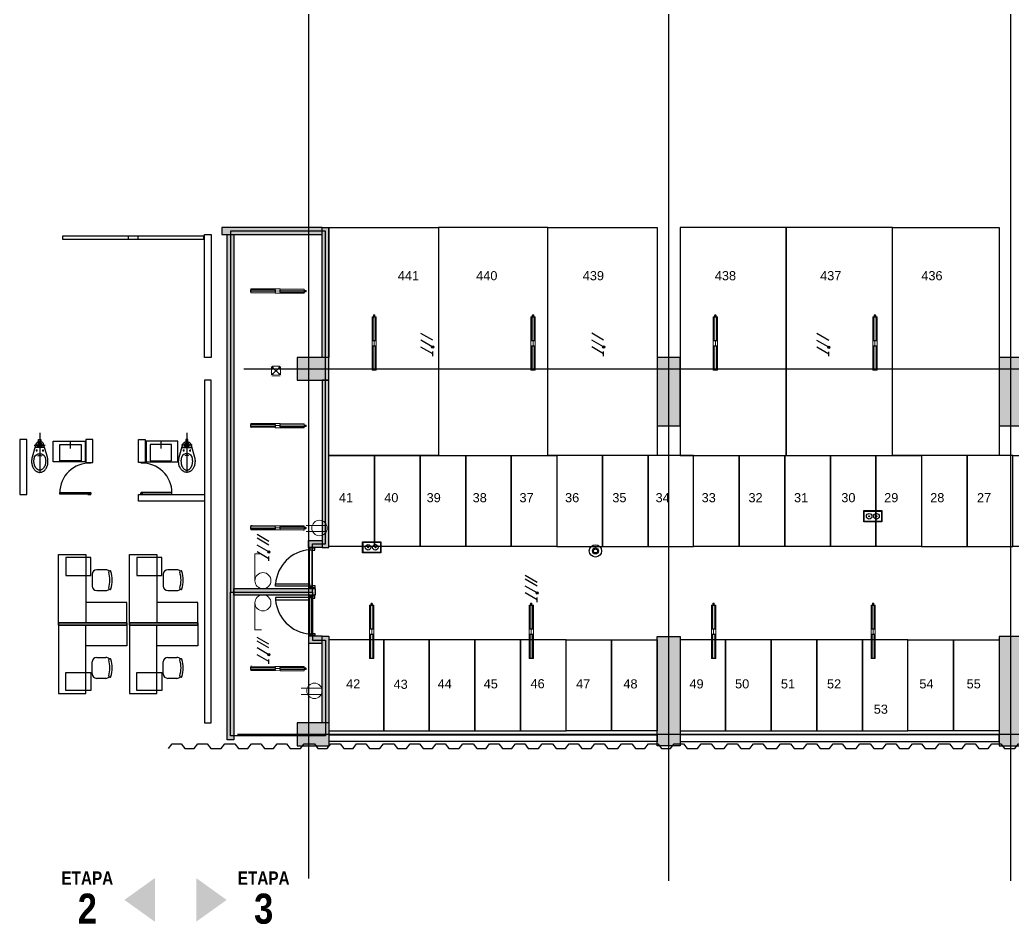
# Model space of a CAD drawing. Header units: metres. Extents: x -201 to 399, y -25 to 256.
# Drawn here: x 228.45 to 250.24, y 44.75 to 64.6 of the extents above; entities that cross this region are included whole.
import ezdxf

# ---------------------------------------------------------------- set-up
doc = ezdxf.new("R2010")
doc.units = ezdxf.units.M
doc.linetypes.add('HIDDEN', pattern=[9.525, 6.35, -3.175])
doc.linetypes.add('LÍNEAS_OCULTASX2', pattern=[0.75, 0.5, -0.25])
doc.layers.get('Defpoints').update_dxf_attribs({"color": 8})
for name, color, linetype in [('-ALAMBRADO', 7, 'Continuous'), ('GG_EMERGENCIA 03', 1, 'Continuous'), ('GG_ILUMINACIÓN 18', 30, 'Continuous'), ('GG_PISO 4', 8, 'Continuous'), ('suiches', 3, 'Continuous')]:
    doc.layers.add(name, color=color, linetype=linetype)
for name, color, linetype, lineweight in [('-CN-GYD-ILUMINACIÓN', 3, 'Continuous', 20), ('-CN-GYD-TOMACORRIENTES', 1, 'Continuous', 18), ('-CN-GYD-TUBERÍA TOMACORRIENTE PVC', 86, 'Continuous', 18), ('-EL-Texto Tomas', 7, 'Continuous', 0), ('_TEXTO', 7, 'Continuous', 9), ('Textos 1', 7, 'Continuous', 25)]:
    doc.layers.add(name, color=color, linetype=linetype, lineweight=lineweight)
doc.layers.add('-CN-GYD-VENTANA GRAFICA', color=7, linetype='Continuous', lineweight=5, true_color=0xa953a0)
doc.styles.add('ROMANS', font='arial.ttf')
doc.styles.add('STANDAR NEGRITA', font='ARIALNB.TTF', dxfattribs={"height": 0.2})
doc.styles.get("Standard").update_dxf_attribs({"font": 'arial.ttf'})
pattern_1 = [(270, (73.633, -1.35), (10.40324, -6.00631), [1.50158, -10.51105]), (360, (73.6335, -2.101), (10.40324, 6.00631), [0.75079, -20.05569]), (360, (73.6335, -2.289), (10.40324, 6.00631), [0.60063, -20.20584]), (360, (73.6335, -1.9134), (10.40324, 6.00631), [0.60063, -20.20584]), (330, (73.633, -2.477), (10.40324, 6.00631), [0.4805, -11.53212]), (30, (73.633, -1.726), (4e-09, 12.01262), [0.4805, -11.53212])]
pattern_2 = [(135, (0.0614115, 0.1), (-0.00112253, -0.00112253), [])]

# ---------------------------------------------------------------- blocks, each defined once
blk = doc.blocks.new('GG_HERMETICA')
h = blk.add_hatch()
h.set_pattern_fill('SWAMP', color=252, scale=0.472938, angle=270)
h.set_pattern_definition(pattern_1)
h.paths.add_polyline_path([(-20, -30), (-20, 17), (-550, 17), (-550, -30)])
h = blk.add_hatch()
h.set_pattern_fill('SWAMP', color=252, scale=0.472938, angle=270)
h.set_pattern_definition(pattern_1)
h.paths.add_polyline_path([(620, -30), (620, 17), (90, 17), (90, -30)])
at = {"layer": '-CN-GYD-ILUMINACIÓN', "color": 1, "extrusion": (0, 0, -1)}
for p, q in [((-550, -53), (-550, 40)), ((-550, 40), (-525, 40)), ((-525, 40), (-20, 40)), ((90, 40), (620, 40)), ((620, 40), (620, -53)), ((-20, -53), (-550, -53)), ((594, -53), (90, -53)), ((620, -53), (594, -53))]:
    blk.add_line(p, q, dxfattribs=at)
at = {"layer": '-CN-GYD-ILUMINACIÓN', "color": 1}
for p, q in [((90, 40), (-20, 40)), ((-20, 40), (-20, -53)), ((90, -53), (90, 40)), ((622, 6), (620, 6)), ((620, 6), (620, -6)), ((622, 10), (623, 11)), ((622, 8), (622, 10)), ((622, 7), (622, 8)), ((622, 5), (622, 7)), ((622, -6), (622, 6)), ((623, 4), (622, 5)), ((622, -3), (623, 1)), ((623, 11), (623, 11)), ((623, 11), (630, 11)), ((623, 1), (623, 4)), ((623, 1), (623, 1)), ((630, 11), (630, 6)), ((630, 6), (631, 6)), ((631, 6), (631, 9)), ((631, 9), (639, 9)), ((639, 9), (639, 6)), ((639, 6), (640, 6)), ((640, 10), (650, 10)), ((640, 6), (640, 10)), ((650, 10), (652, 8)), ((652, 8), (656, 8)), ((656, 8), (658, 8)), ((658, 8), (661, 5)), ((661, 5), (661, -6)), ((-20, -6), (90, -6)), ((620, -19), (620, -6)), ((622, -19), (620, -19)), ((622, -6), (622, -3)), ((622, -6), (622, -9)), ((622, -6), (622, -19)), ((622, -9), (623, -13)), ((623, -17), (622, -18)), ((622, -18), (622, -19)), ((622, -19), (622, -21)), ((622, -21), (622, -22)), ((622, -22), (623, -24)), ((623, -13), (623, -14)), ((623, -14), (623, -17)), ((623, -24), (623, -24)), ((623, -24), (630, -24)), ((630, -24), (630, -19)), ((630, -19), (631, -19)), ((631, -19), (631, -22)), ((631, -22), (639, -22)), ((639, -22), (639, -19)), ((639, -19), (640, -19)), ((640, -19), (640, -22)), ((640, -22), (650, -22)), ((650, -22), (652, -20)), ((652, -20), (656, -20)), ((656, -20), (658, -20)), ((658, -20), (661, -17)), ((661, -17), (661, -6))]:
    blk.add_line(p, q, dxfattribs=at)
for points in [[(623, 4), (630, 4)], [(623, 1), (630, 1)], [(629, 11), (629, 4), (629, 1), (629, -6)], [(630, 6), (630, -6)], [(631, 6), (631, -6)], [(639, 2), (631, 2)], [(639, 6), (639, -6)], [(640, 6), (640, -6)], [(640, 1), (650, 1), (650, 3), (640, 3)], [(650, 3), (652, 5)], [(650, 1), (652, -3)], [(652, 8), (652, -6)], [(-20, -53), (90, -53)], [(623, -14), (630, -14)], [(623, -17), (630, -17)], [(629, -24), (629, -17), (629, -14), (629, -6)], [(630, -19), (630, -6)], [(631, -19), (631, -6)], [(639, -15), (631, -15)], [(639, -19), (639, -6)], [(640, -19), (640, -6)], [(640, -14), (650, -14), (650, -15), (640, -15)], [(650, -14), (652, -10)], [(650, -15), (652, -17)], [(652, -20), (652, -6)]]:
    blk.add_lwpolyline(points, dxfattribs=at)
at = {"color": 1}
for points in [[(-20, 17), (-20, -30), (-550, -30), (-550, 17)], [(620, 17), (620, -30), (90, -30), (90, 17)]]:
    blk.add_lwpolyline(points, close=True, dxfattribs=at)
blk = doc.blocks.new('O6C20-MDW')
at = {"layer": 'suiches'}
for radius in [129, 62.1, 43.1]:
    blk.add_circle((63166, 32657), radius, dxfattribs=at)
blk = doc.blocks.new('Caja de paso')
at = {"layer": '-CN-GYD-TUBERÍA TOMACORRIENTE PVC', "const_width": 0.00173}
blk.add_lwpolyline([(-0.111, 0.067), (-0.111, -0.067, 0.414214), (-0.067, -0.111), (0.067, -0.111, 0.414214), (0.111, -0.067), (0.111, 0.067, 0.414214), (0.067, 0.111), (-0.067, 0.111, 0.414214)], format="xyb", close=True, dxfattribs=at)
at = {"layer": '-CN-GYD-TUBERÍA TOMACORRIENTE PVC'}
blk.add_lwpolyline([(-0.057, -0.082), (0.057, -0.082, 0.414214), (0.082, -0.057), (0.082, 0.057, 0.414214), (0.057, 0.082), (-0.057, 0.082, 0.414214), (-0.082, 0.057), (-0.082, -0.057, 0.414214)], format="xyb", close=True, dxfattribs=at)
at = {"layer": '-CN-GYD-TUBERÍA TOMACORRIENTE PVC', "linetype": 'LÍNEAS_OCULTASX2'}
for points in [[(-0.057, 0.057), (0.057, -0.057)], [(0.057, 0.057), (-0.057, -0.057)]]:
    blk.add_lwpolyline(points, dxfattribs=at)
at = {"layer": '-CN-GYD-TUBERÍA TOMACORRIENTE PVC'}
for centre in [(-0.057, 0.057), (0.057, 0.057), (-0.057, -0.057), (0.057, -0.057)]:
    blk.add_circle(centre, 0.00665, dxfattribs=at)
blk = doc.blocks.new('Tomas BD1')
at = {"lineweight": 0}
blk.add_line((0.115, -0.318), (0.115, 0.588), dxfattribs=at)
blk.add_lwpolyline([(-0.154, -0.297), (-0.154, 0.588)], dxfattribs=at)
blk.add_circle((0, 0), 0.338, dxfattribs=at)
at = {"layer": '-EL-Texto Tomas', "color": 7, "style": 'ROMANS'}
for tag, p, height, flags in [('POTENCIA(W)', (0.878, 0.595), 0.321, 9), ('TABLERO', (0.316, 0.654), 0.273, 8), ('CTO', (-0.059, 0.65), 0.273, 8)]:
    blk.add_attdef(tag, p, '', height=height, rotation=90, dxfattribs=dict(at, flags=flags))
at = {"layer": '-EL-Texto Tomas', "style": 'ROMANS', "flags": 9}
blk.add_attdef('USO', (-0.84, 0.589), '', height=0.35, rotation=90, dxfattribs=at)
blk = doc.blocks.new('3x')
at = {"layer": '-ALAMBRADO'}
h = blk.add_hatch(color=256, dxfattribs=at)
edge = h.paths.add_edge_path()
edge.add_arc((0.078, 0.13), 0.025, 0, 360)
for p, q in [((-0.152, 0.13), (-0.302, -0.13)), ((-0.072, 0.13), (-0.222, -0.13)), ((0.078, 0.13), (-0.072, -0.13)), ((0.228, 0.13), (0.078, -0.13))]:
    blk.add_line(p, q, dxfattribs=at)
blk.add_lwpolyline([(0.278, 0.13), (0.178, 0.13)], dxfattribs=at)
blk.add_circle((0.078, 0.13), 0.025, dxfattribs=at)
blk = doc.blocks.new('*U53')
at = {"layer": '-ALAMBRADO'}
blk.add_blockref('3x', (0, 0), dxfattribs=at)
blk = doc.blocks.new('A$Cc7fbbbd8')
at = {"layer": 'GG_EMERGENCIA 03', "ltscale": 0.3}
h = blk.add_hatch(dxfattribs=at)
h.set_pattern_fill('ANSI31', color=256, scale=0.0005, angle=90)
h.set_pattern_definition(pattern_2)
edge = h.paths.add_edge_path()
edge.add_arc((0.061, 0.14), 0.00475, 0, 360)
h = blk.add_hatch(dxfattribs=at)
h.set_pattern_fill('ANSI31', color=256, scale=0.0005, angle=90)
h.set_pattern_definition(pattern_2)
edge = h.paths.add_edge_path()
edge.add_arc((0.061, 0.06), 0.00475, 0, 360)
for points in [[(0, 0), (0, 0.2), (0.123, 0.2), (0.123, 0)], [(0.005, 0.005), (0.005, 0.195), (0.118, 0.195), (0.118, 0.005)]]:
    blk.add_lwpolyline(points, close=True, dxfattribs=at)
for centre, radius in [((0.061, 0.14), 0.0305), ((0.061, 0.14), 0.00475), ((0.061, 0.06), 0.0305), ((0.061, 0.06), 0.00475)]:
    blk.add_circle(centre, radius, dxfattribs=at)
blk = doc.blocks.new('2x')
at = {"layer": '-ALAMBRADO'}
h = blk.add_hatch(color=256, dxfattribs=at)
edge = h.paths.add_edge_path()
edge.add_arc((0.075, 0.13), 0.025, 0, 360)
for p, q in [((-0.075, 0.13), (-0.225, -0.13)), ((0.075, 0.13), (-0.075, -0.13)), ((0.225, 0.13), (0.075, -0.13))]:
    blk.add_line(p, q, dxfattribs=at)
blk.add_lwpolyline([(0.275, 0.13), (0.175, 0.13)], dxfattribs=at)
blk.add_circle((0.075, 0.13), 0.025, dxfattribs=at)
blk = doc.blocks.new('*U55')
at = {"layer": '-ALAMBRADO'}
blk.add_blockref('2x', (0, 0), dxfattribs=at)

msp = doc.modelspace()

# ---------------------------------------------------------------- hatches: boundary and pattern name
at = {"layer": 'Defpoints'}
h = msp.add_hatch(color=256, dxfattribs=at)
h.dxf.hatch_style = 1
h.paths.add_polyline_path([(232.322, 45.764), (232.322, 44.805), (232.99, 45.284)])
h.paths.add_polyline_path([(231.415, 45.764), (231.415, 44.805), (230.747, 45.284)])
at = {"layer": 'GG_PISO 4', "ltscale": 0.03}
h = msp.add_hatch(color=256, dxfattribs=at)
h.dxf.hatch_style = 1
h.paths.add_polyline_path([(263.338, 54.681), (263.188, 54.681), (263.188, 56.006), (263.338, 56.006)])
h.paths.add_polyline_path([(263.188, 55.693), (263.188, 55.843), (262.554, 55.844), (262.554, 55.693)])
h.paths.add_polyline_path([(261.1, 55.693), (261.1, 55.843), (261.754, 55.844), (261.754, 55.693)])
h.paths.add_polyline_path([(261.689, 54.681), (261.539, 54.681), (261.539, 55.693), (261.689, 55.693)])
h.paths.add_polyline_path([(256.095, 54.681), (263.338, 54.681), (263.338, 54.531), (256.095, 54.531)])
h.paths.add_polyline_path([(260.04, 54.681), (259.89, 54.681), (259.89, 55.694), (260.04, 55.694)])
h.paths.add_polyline_path([(259.736, 55.693), (259.736, 55.843), (260.3, 55.844), (260.3, 55.694)])
h.paths.add_polyline_path([(256.245, 55.693), (256.245, 55.843), (258.436, 55.844), (258.436, 55.694), (256.997, 55.693), (256.996, 55.693), (256.846, 55.693), (256.847, 55.693)])
h.paths.add_polyline_path([(256.095, 54.681), (256.092, 57.294), (256.242, 57.294), (256.246, 54.681)])
h.paths.add_polyline_path([(256.244, 58.145), (256.244, 58.145), (256.244, 57.995), (256.244, 57.995)], flags=17)
h.paths.add_polyline_path([(258.436, 57.194), (258.586, 57.194)], flags=17)
h.paths.add_polyline_path([(275.029, 60.045), (256.097, 60.045), (256.097, 59.895), (260.439, 59.893), (260.439, 59.895), (260.588, 59.895), (260.588, 59.893), (261.387, 59.893), (261.387, 57.194), (261.387, 57.194), (261.387, 57.044), (263.188, 57.044), (263.188, 56.908), (263.338, 56.908), (263.338, 57.044), (265.039, 57.044), (265.039, 57.194), (261.537, 57.194), (261.537, 59.893), (275.029, 59.895)])
h.paths.add_polyline_path([(256.097, 59.895), (256.094, 58.544), (256.244, 58.544), (256.247, 59.895)])
h.paths.add_polyline_path([(256.094, 58.194), (256.094, 58.544), (256.244, 58.544), (256.244, 58.194)])
h.paths.add_polyline_path([(256.897, 51.129), (256.924, 50.979), (256.245, 50.979), (256.245, 48.784), (256.095, 48.784), (256.095, 51.129)])
h.paths.add_polyline_path([(259.434, 51.129), (259.462, 50.979), (257.899, 50.979), (257.927, 51.129)])
h.paths.add_polyline_path([(261.651, 51.129), (261.679, 50.979), (260.436, 50.979), (260.464, 51.129)])
edge = h.paths.add_edge_path()
edge.add_line((260.989, 48.784), (261.139, 48.784))
edge.add_line((261.139, 48.784), (261.139, 50.979))
edge.add_line((261.139, 50.979), (260.989, 50.979))
h.paths.add_polyline_path([(262.691, 51.129), (262.664, 50.979), (263.288, 50.979), (263.288, 48.784), (263.438, 48.784), (263.438, 51.129)])
h.paths.add_polyline_path([(256.095, 48.634), (263.438, 48.634), (263.438, 48.784), (256.095, 48.784)])
h.paths.add_polyline_path([(267.993, 55.393), (267.993, 55.543), (266.084, 55.543), (266.084, 55.393)])
h.paths.add_polyline_path([(266.084, 54.681), (266.284, 54.68), (266.284, 55.393), (266.434, 55.393), (266.434, 54.53), (265.934, 54.531), (265.934, 55.543), (266.084, 55.543)])
h.paths.add_polyline_path([(267.843, 55.543), (267.843, 59.895), (267.993, 59.895), (267.993, 55.543)])
h.paths.add_polyline_path([(269.382, 56.778), (267.993, 56.778), (267.993, 56.928), (269.382, 56.928)])
h.paths.add_polyline_path([(269.232, 57.694), (269.232, 56.928), (269.382, 56.928), (269.382, 57.694)], flags=17)
h.paths.add_polyline_path([(270.682, 59.894), (270.682, 57.194), (270.832, 57.194), (270.832, 59.894)], flags=17)
h.paths.add_polyline_path([(269.998, 58.39), (267.993, 58.39), (267.993, 58.54), (269.998, 58.54)], flags=17)
h.paths.add_polyline_path([(277.532, 102.894), (277.382, 102.894), (277.383, 60.045), (275.029, 60.045), (275.029, 59.895), (277.383, 59.895), (277.382, 49.169), (277.532, 49.169)])
h.paths.add_polyline_path([(237.488, 102.894), (237.488, 103.044), (232.651, 103.044), (232.651, 102.894)])
at = {"layer": 'GG_PISO 4'}
h = msp.add_hatch(color=256, dxfattribs=at)
h.paths.add_polyline_path([(235.235, 102.496), (235.235, 102.996), (234.536, 102.996), (234.536, 102.496)])
h.paths.add_polyline_path([(277.532, 102.496), (277.532, 102.996), (276.831, 102.996), (276.831, 102.496)])
h.paths.add_polyline_path([(270.833, 102.496), (270.833, 102.996), (270.133, 102.996), (270.133, 102.496)])
h.paths.add_polyline_path([(250.436, 101.496), (249.936, 101.496), (249.936, 102.996), (250.436, 102.996)])
h.paths.add_polyline_path([(242.936, 101.496), (242.436, 101.496), (242.436, 102.996), (242.936, 102.996)])
h.paths.add_polyline_path([(266.434, 101.496), (265.934, 101.496), (265.934, 102.996), (266.434, 102.996)])
h.paths.add_polyline_path([(258.936, 101.496), (258.436, 101.496), (258.436, 102.996), (258.936, 102.996)])
h.paths.add_polyline_path([(235.036, 92.421), (235.035, 93.021), (234.536, 93.021), (234.537, 92.421)])
h.paths.add_polyline_path([(277.532, 92.421), (277.532, 93.021), (277.032, 93.021), (277.032, 92.421)])
h.paths.add_polyline_path([(270.732, 92.471), (270.732, 92.971), (270.032, 92.971), (270.032, 92.471)])
h.paths.add_polyline_path([(266.934, 92.971), (266.934, 92.471), (265.434, 92.471), (265.434, 92.971)])
h.paths.add_polyline_path([(250.936, 92.971), (250.936, 92.471), (249.436, 92.471), (249.436, 92.971)])
h.paths.add_polyline_path([(257.936, 92.971), (257.936, 92.471), (259.436, 92.471), (259.436, 92.971)])
h.paths.add_polyline_path([(241.936, 92.971), (241.936, 92.471), (243.436, 92.471), (243.436, 92.971)])
h.paths.add_polyline_path([(235.036, 84.421), (235.036, 85.021), (234.537, 85.021), (234.537, 84.421)])
h.paths.add_polyline_path([(277.532, 84.421), (277.532, 85.021), (277.032, 85.021), (277.032, 84.421)])
h.paths.add_polyline_path([(270.732, 84.471), (270.732, 84.971), (270.132, 84.971), (270.132, 84.471)])
h.paths.add_polyline_path([(266.934, 84.971), (266.934, 84.471), (265.434, 84.471), (265.434, 84.971)])
h.paths.add_polyline_path([(250.936, 84.971), (250.936, 84.471), (249.436, 84.471), (249.436, 84.971)])
h.paths.add_polyline_path([(257.936, 84.971), (257.936, 84.471), (259.436, 84.471), (259.436, 84.971)])
h.paths.add_polyline_path([(241.936, 84.971), (241.936, 84.471), (243.436, 84.471), (243.436, 84.971)])
h.paths.add_polyline_path([(235.039, 74.321), (235.035, 74.921), (234.536, 74.921), (234.54, 74.321)])
h.paths.add_polyline_path([(277.532, 74.321), (277.532, 74.921), (277.032, 74.921), (277.032, 74.321)])
h.paths.add_polyline_path([(270.732, 74.371), (270.732, 74.871), (270.132, 74.871), (270.132, 74.371)])
h.paths.add_polyline_path([(266.934, 74.871), (266.934, 74.371), (265.434, 74.371), (265.434, 74.871)])
h.paths.add_polyline_path([(250.936, 74.871), (250.936, 74.371), (249.436, 74.371), (249.436, 74.871)])
h.paths.add_polyline_path([(257.936, 74.871), (257.936, 74.371), (259.436, 74.371), (259.436, 74.871)])
h.paths.add_polyline_path([(241.936, 74.871), (241.936, 74.371), (243.436, 74.371), (243.436, 74.871)])
h.paths.add_polyline_path([(277.533, 66.325), (277.532, 66.921), (277.031, 66.921), (277.032, 66.325)])
h.paths.add_polyline_path([(270.832, 66.371), (270.832, 66.871), (270.133, 66.871), (270.133, 66.371)])
h.paths.add_polyline_path([(235.235, 66.371), (235.235, 66.871), (234.536, 66.871), (234.536, 66.371)])
h.paths.add_polyline_path([(266.934, 66.871), (266.934, 66.371), (265.434, 66.371), (265.434, 66.871)])
h.paths.add_polyline_path([(250.936, 66.871), (250.936, 66.371), (249.436, 66.371), (249.436, 66.871)])
h.paths.add_polyline_path([(257.936, 66.871), (257.936, 66.371), (259.436, 66.371), (259.436, 66.871)])
h.paths.add_polyline_path([(241.936, 66.871), (241.936, 66.371), (243.436, 66.371), (243.436, 66.871)])
h.paths.add_polyline_path([(277.528, 56.646), (277.533, 57.246), (277.032, 57.246), (277.027, 56.646)])
h.paths.add_polyline_path([(270.832, 56.696), (270.832, 57.196), (270.133, 57.196), (270.133, 56.696)])
h.paths.add_polyline_path([(258.936, 55.696), (258.936, 57.196), (258.436, 57.196), (258.436, 55.696)])
h.paths.add_polyline_path([(235.235, 56.696), (235.235, 57.196), (234.536, 57.196), (234.536, 56.696)])
h.paths.add_polyline_path([(265.039, 57.196), (266.539, 57.196), (266.539, 56.696), (265.039, 56.696)])
h.paths.add_polyline_path([(242.936, 55.696), (242.936, 57.196), (242.436, 57.196), (242.436, 55.696)])
h.paths.add_polyline_path([(250.436, 55.696), (250.436, 57.196), (249.936, 57.196), (249.936, 55.696)])
h.paths.add_polyline_path([(277.532, 48.671), (277.532, 49.171), (276.832, 49.171), (276.832, 48.671)])
h.paths.add_polyline_path([(270.932, 48.671), (270.932, 49.171), (270.232, 49.171), (270.232, 48.671)])
h.paths.add_polyline_path([(235.236, 48.671), (235.236, 49.171), (234.536, 49.171), (234.536, 48.671)])
h.paths.add_polyline_path([(265.934, 48.671), (265.934, 51.071), (266.434, 51.071), (266.434, 48.671)])
h.paths.add_polyline_path([(258.436, 51.071), (258.436, 48.671), (258.936, 48.671), (258.936, 51.071)])
h.paths.add_polyline_path([(249.936, 51.071), (249.936, 48.671), (250.436, 48.671), (250.436, 51.071)])
h.paths.add_polyline_path([(242.936, 51.071), (242.936, 48.671), (242.436, 48.671), (242.436, 51.071)])
at = {"layer": 'GG_PISO 4', "ltscale": 0.03}
h = msp.add_hatch(color=256, dxfattribs=at)
h.dxf.hatch_style = 1
h.paths.add_polyline_path([(232.884, 60.043), (235.235, 60.044), (235.235, 57.194), (235.085, 57.194), (235.085, 59.893), (233.151, 59.893), (233.151, 52.123), (234.935, 52.123), (234.935, 51.973), (233.151, 51.973), (233.151, 48.8), (233.001, 48.8), (233.001, 59.893), (232.884, 59.893)])
h = msp.add_hatch(color=256, dxfattribs=at)
h.dxf.hatch_style = 1
h.paths.add_polyline_path([(235.085, 50.923), (235.085, 51.073), (234.785, 51.073), (234.785, 50.923)])
h.paths.add_polyline_path([(235.085, 51.073), (235.235, 51.073), (235.235, 49.169), (235.085, 49.169)])
h.paths.add_polyline_path([(235.085, 53.173), (235.085, 53.023), (234.785, 53.023), (234.785, 53.173)])
h.paths.add_polyline_path([(235.085, 53.023), (235.235, 53.023), (235.235, 56.694), (235.085, 56.694)])
at = {"layer": 'GG_PISO 4'}
h = msp.add_hatch(color=256, dxfattribs=at)
edge = h.paths.add_edge_path()
edge.add_line((230.012, 54.192), (229.334, 54.192))
edge.add_arc((229.334, 54.197), 0.00538, 180.0003, 270.0003, ccw=False)
edge.add_line((229.329, 54.197), (229.329, 54.219))
edge.add_arc((229.334, 54.219), 0.00538, 90.0003, 180.0003, ccw=False)
edge.add_line((229.334, 54.224), (230.007, 54.224))
edge.add_arc((230.007, 54.219), 0.00538, 0.0003, 90.0003, ccw=False)
edge.add_line((230.012, 54.219), (230.012, 54.192))
h = msp.add_hatch(color=256, dxfattribs=at)
edge = h.paths.add_edge_path()
edge.add_line((231.108, 54.192), (231.786, 54.192))
edge.add_arc((231.786, 54.197), 0.00538, 269.9997, 359.9997)
edge.add_line((231.791, 54.197), (231.791, 54.219))
edge.add_arc((231.786, 54.219), 0.00538, 359.9997, 449.9997)
edge.add_line((231.786, 54.224), (231.113, 54.224))
edge.add_arc((231.113, 54.219), 0.00538, 89.9997, 179.9997)
edge.add_line((231.108, 54.219), (231.108, 54.192))

# ---------------------------------------------------------------- linework, layer by layer
at = {"layer": '-CN-GYD-ILUMINACIÓN', "color": 3, "extrusion": (0, 0, -1)}
for p, q in [((233.611, 52.292), (233.611, 52.88)), ((233.611, 52.88), (233.755, 52.88)), ((233.611, 51.804), (233.611, 51.216)), ((233.611, 51.216), (233.755, 51.216))]:
    msp.add_line(p, q, dxfattribs=at)
for centre in [(-233.787, 52.292), (-233.787, 51.804)]:
    msp.add_circle(centre, 0.176, dxfattribs=at)
at = {"layer": 'GG_PISO 4'}
for p, q in [((234.786, 105.339), (234.786, 45.757)), ((242.686, 105.264), (242.686, 45.704)), ((250.186, 105.264), (250.186, 45.704)), ((233.366, 56.944), (272.625, 56.944)), ((228.604, 55.389), (228.454, 55.389)), ((228.454, 55.389), (228.454, 54.184)), ((228.604, 54.184), (228.604, 55.389)), ((229.187, 55.357, 0), (229.887, 55.357, 0)), ((229.187, 54.901, 0), (229.187, 55.357, 0)), ((229.887, 55.357, 0), (229.887, 54.901, 0)), ((230.054, 55.389), (229.904, 55.389)), ((229.904, 55.389), (229.904, 54.888)), ((230.054, 54.888), (230.054, 55.389)), ((231.054, 54.888), (231.054, 55.389)), ((231.054, 55.389), (231.204, 55.389)), ((231.204, 55.389), (231.204, 54.888)), ((231.921, 55.357, 0), (231.221, 55.357, 0)), ((231.221, 55.357, 0), (231.221, 54.901, 0)), ((231.921, 54.901, 0), (231.921, 55.357, 0)), ((229.331, 54.926, 0), (229.331, 55.281, 0)), ((229.331, 55.281, 0), (229.798, 55.281, 0)), ((229.561, 55.343, 0), (229.561, 55.193, 0)), ((229.798, 55.281, 0), (229.798, 54.926, 0)), ((231.777, 55.281, 0), (231.31, 55.281, 0)), ((231.31, 55.281, 0), (231.31, 54.926, 0)), ((231.547, 55.343, 0), (231.547, 55.193, 0)), ((231.777, 54.926, 0), (231.777, 55.281, 0)), ((229.798, 54.926, 0), (229.331, 54.926, 0)), ((231.31, 54.926, 0), (231.777, 54.926, 0)), ((229.887, 54.901, 0), (229.187, 54.901, 0)), ((229.904, 54.888), (230.054, 54.888)), ((231.204, 54.888), (231.054, 54.888)), ((231.221, 54.901, 0), (231.921, 54.901, 0)), ((228.454, 54.184), (228.604, 54.184)), ((230.009, 54.189, 0), (229.945, 54.189, 0)), ((229.945, 54.189, 0), (229.945, 54.184, 0)), ((229.945, 54.184, 0), (230.009, 54.184, 0)), ((229.982, 54.211, 0), (229.982, 54.189, 0)), ((229.982, 54.189, 0), (230.009, 54.189, 0)), ((230.004, 54.216, 0), (229.988, 54.216, 0)), ((230.009, 54.189, 0), (230.009, 54.211, 0)), ((230.009, 54.184, 0), (230.009, 54.189, 0)), ((231.111, 54.189, 0), (231.111, 54.211, 0)), ((231.138, 54.189, 0), (231.111, 54.189, 0)), ((231.111, 54.189, 0), (231.175, 54.189, 0)), ((231.111, 54.184, 0), (231.111, 54.189, 0)), ((231.175, 54.184, 0), (231.111, 54.184, 0)), ((231.116, 54.216, 0), (231.132, 54.216, 0)), ((231.138, 54.211, 0), (231.138, 54.189, 0)), ((231.175, 54.189, 0), (231.175, 54.184, 0)), ((230.34, 52.533), (230.14, 52.533)), ((231.899, 52.533), (231.699, 52.533)), ((230.04, 52.433), (230.04, 52.173)), ((230.424, 52.505), (230.414, 52.502)), ((231.599, 52.433), (231.599, 52.173)), ((231.982, 52.505), (231.973, 52.502)), ((230.414, 52.104), (230.424, 52.101)), ((231.973, 52.104), (231.982, 52.101)), ((230.14, 52.073), (230.34, 52.073)), ((231.699, 52.073), (231.899, 52.073)), ((230.14, 50.608), (230.34, 50.608)), ((230.414, 50.576), (230.424, 50.58)), ((231.699, 50.608), (231.899, 50.608)), ((231.973, 50.576), (231.982, 50.58)), ((230.04, 50.248), (230.04, 50.508)), ((231.599, 50.248), (231.599, 50.508)), ((230.34, 50.148), (230.14, 50.148)), ((230.424, 50.175), (230.414, 50.179)), ((231.899, 50.148), (231.699, 50.148)), ((231.982, 50.175), (231.973, 50.179)), ((233.226, 48.919), (280.384, 48.919))]:
    msp.add_line(p, q, dxfattribs=at)
at = {"layer": 'GG_PISO 4', "extrusion": (-1.55665e-06, 4.47371e-06, 1)}
for p, q in [((228.994, 55.219, 0), (228.788, 55.219, 0)), ((228.868, 55.225, 0), (228.79, 55.225, 0)), ((228.84, 55.149, 0), (228.803, 55.149, 0)), ((228.821, 55.168, 0), (228.821, 55.13, 0)), ((228.993, 55.225, 0), (228.915, 55.225, 0)), ((228.943, 55.149, 0), (228.98, 55.149, 0)), ((228.961, 55.168, 0), (228.961, 55.13, 0))]:
    msp.add_line(p, q, dxfattribs=at)
at = {"layer": 'GG_PISO 4', "extrusion": (1.55665e-06, 4.47371e-06, 1)}
for p, q in [((232.014, 55.219, 0), (232.22, 55.219, 0)), ((232.015, 55.225, 0), (232.093, 55.225, 0)), ((232.065, 55.149, 0), (232.028, 55.149, 0)), ((232.047, 55.168, 0), (232.047, 55.13, 0)), ((232.14, 55.225, 0), (232.218, 55.225, 0)), ((232.168, 55.149, 0), (232.205, 55.149, 0)), ((232.187, 55.168, 0), (232.187, 55.13, 0))]:
    msp.add_line(p, q, dxfattribs=at)
at = {"layer": 'GG_PISO 4'}
for points in [[(232.884, 59.893), (235.085, 59.893), (235.085, 60.043), (232.884, 60.043)], [(235.085, 60.044), (235.235, 60.044), (235.235, 57.194), (235.085, 57.194)], [(237.636, 60.044), (237.636, 55.043), (235.235, 55.043), (235.235, 60.044)], [(237.636, 60.044), (237.636, 55.043), (240.036, 55.043), (240.036, 60.044)], [(242.436, 60.044), (242.436, 55.043), (240.036, 55.043), (240.036, 60.044)], [(242.936, 60.044), (242.936, 55.043), (245.266, 55.043), (245.266, 60.044)], [(245.266, 60.044), (245.266, 55.043), (247.596, 55.043), (247.596, 60.044)], [(249.936, 60.044), (249.936, 55.043), (247.596, 55.043), (247.596, 60.044)], [(229.395, 59.865), (231.04, 59.865), (231.04, 59.783), (229.395, 59.783)], [(230.834, 59.865), (232.479, 59.865), (232.479, 59.783), (230.834, 59.783)], [(232.651, 57.194), (232.501, 57.194), (232.501, 59.893), (232.651, 59.893)], [(233.001, 59.893), (233.151, 59.893), (233.151, 48.8), (233.001, 48.8)], [(235.235, 56.694), (235.235, 57.194), (234.536, 57.194), (234.536, 56.694)], [(242.936, 55.694), (242.936, 57.194), (242.436, 57.194), (242.436, 55.694)], [(250.436, 55.694), (250.436, 57.194), (249.936, 57.194), (249.936, 55.694)], [(232.651, 56.694), (232.501, 56.694), (232.501, 49.169), (232.651, 49.169)], [(235.085, 53.023), (235.235, 53.023), (235.235, 56.694), (235.085, 56.694)], [(236.235, 53.044), (235.235, 53.044), (235.235, 55.043), (236.235, 55.043)], [(237.235, 53.044), (236.235, 53.044), (236.235, 55.043), (237.235, 55.043)], [(238.235, 53.044), (237.235, 53.044), (237.235, 55.043), (238.235, 55.043)], [(239.235, 53.044), (238.235, 53.044), (238.235, 55.043), (239.235, 55.043)], [(240.235, 53.044), (239.235, 53.044), (239.235, 55.043), (240.235, 55.043)], [(240.235, 53.044), (241.235, 53.044), (241.235, 55.043), (240.235, 55.043)], [(241.235, 53.044), (242.235, 53.044), (242.235, 55.043), (241.235, 55.043)], [(242.235, 53.044), (243.235, 53.044), (243.235, 55.043), (242.235, 55.043)], [(244.235, 53.044), (243.235, 53.044), (243.235, 55.043), (244.235, 55.043)], [(245.235, 53.044), (244.235, 53.044), (244.235, 55.043), (245.235, 55.043)], [(246.235, 53.044), (245.235, 53.044), (245.235, 55.043), (246.235, 55.043)], [(247.235, 53.044), (246.235, 53.044), (246.235, 55.043), (247.235, 55.043)], [(248.235, 53.044), (247.235, 53.044), (247.235, 55.043), (248.235, 55.043)], [(248.235, 53.044), (249.235, 53.044), (249.235, 55.043), (248.235, 55.043)], [(249.235, 53.044), (250.235, 53.044), (250.235, 55.043), (249.235, 55.043)], [(251.235, 53.044), (250.235, 53.044), (250.235, 55.043), (251.235, 55.043)], [(231.054, 54.034), (231.054, 54.184), (232.501, 54.184), (232.501, 54.034)], [(235.085, 53.173), (235.085, 53.023), (234.785, 53.023), (234.785, 53.173)], [(234.861, 52.174), (234.811, 52.174), (234.811, 52.972), (234.861, 52.972)], [(234.861, 52.174), (234.811, 52.174), (234.811, 52.972), (234.861, 52.972)], [(234.935, 52.123), (234.935, 51.973), (233.151, 51.973), (233.151, 52.123)], [(234.861, 51.922), (234.811, 51.922), (234.811, 51.124), (234.861, 51.124)], [(234.861, 51.922), (234.811, 51.922), (234.811, 51.124), (234.861, 51.124)], [(230.801, 51.365), (230.801, 51.815), (229.901, 51.815), (229.901, 51.365)], [(232.36, 51.365), (232.36, 51.815), (231.46, 51.815), (231.46, 51.365)], [(230.801, 51.315), (230.801, 50.865), (229.901, 50.865), (229.901, 51.315)], [(232.36, 51.315), (232.36, 50.865), (231.46, 50.865), (231.46, 51.315)], [(235.085, 50.923), (235.085, 51.073), (234.785, 51.073), (234.785, 50.923)], [(235.085, 51.073), (235.235, 51.073), (235.235, 49.169), (235.085, 49.169)], [(236.436, 50.996), (235.235, 50.996), (235.235, 48.996), (236.436, 48.996)], [(237.436, 50.996), (236.436, 50.996), (236.436, 48.996), (237.436, 48.996)], [(238.436, 50.996), (237.436, 50.996), (237.436, 48.996), (238.436, 48.996)], [(239.436, 50.996), (238.436, 50.996), (238.436, 48.996), (239.436, 48.996)], [(240.436, 50.996), (239.436, 50.996), (239.436, 48.996), (240.436, 48.996)], [(240.436, 50.996), (241.436, 50.996), (241.436, 48.996), (240.436, 48.996)], [(241.436, 50.996), (242.436, 50.996), (242.436, 48.996), (241.436, 48.996)], [(242.936, 51.069), (242.936, 48.669), (242.436, 48.669), (242.436, 51.069)], [(243.936, 50.996), (242.936, 50.996), (242.936, 48.996), (243.936, 48.996)], [(244.936, 50.996), (243.936, 50.996), (243.936, 48.996), (244.936, 48.996)], [(245.936, 50.996), (244.936, 50.996), (244.936, 48.996), (245.936, 48.996)], [(246.936, 50.996), (245.936, 50.996), (245.936, 48.996), (246.936, 48.996)], [(247.936, 50.996), (246.936, 50.996), (246.936, 48.996), (247.936, 48.996)], [(247.936, 50.996), (248.936, 50.996), (248.936, 48.996), (247.936, 48.996)], [(248.936, 50.996), (249.936, 50.996), (249.936, 48.996), (248.936, 48.996)], [(249.936, 51.069), (249.936, 48.669), (250.436, 48.669), (250.436, 51.069)], [(235.236, 48.669), (235.236, 49.169), (234.536, 49.169), (234.536, 48.669)], [(242.436, 48.909), (242.436, 48.759), (235.236, 48.759), (235.236, 48.909)], [(242.936, 48.909), (242.936, 48.759), (249.936, 48.759), (249.936, 48.909)]]:
    msp.add_lwpolyline(points, close=True, dxfattribs=at)
at = {"layer": 'GG_PISO 4', "ltscale": 0.03}
for points in [[(233.077, 52.043), (234.872, 52.043), (234.875, 53.104), (235.161, 53.103), (235.161, 59.961), (233.077, 59.961)], [(233.074, 52.043), (234.872, 52.043), (234.875, 50.983), (235.161, 50.984), (235.161, 48.884), (233.074, 48.884)]]:
    msp.add_lwpolyline(points, close=True, dxfattribs=at)
at = {"layer": 'GG_PISO 4', "extrusion": (-1.55665e-06, 4.47371e-06, 1), "elevation": 0}
msp.add_lwpolyline([(228.916, 55.339), (228.866, 55.339), (228.866, 55.389), (228.916, 55.389)], close=True, dxfattribs=at)
at = {"layer": 'GG_PISO 4', "linetype": 'HIDDEN', "ltscale": 0.25, "extrusion": (-1.55665e-06, 4.47371e-06, 1), "elevation": 0}
for points in [[(228.891, 55.539), (228.891, 54.669)], [(228.771, 55.269), (229.011, 55.269)]]:
    msp.add_lwpolyline(points, dxfattribs=at)
at = {"layer": 'GG_PISO 4', "extrusion": (1.55665e-06, 4.47371e-06, 1), "elevation": 0.001}
msp.add_lwpolyline([(232.092, 55.339), (232.142, 55.339), (232.142, 55.389), (232.092, 55.389)], close=True, dxfattribs=at)
at = {"layer": 'GG_PISO 4', "linetype": 'HIDDEN', "ltscale": 0.25, "extrusion": (1.55665e-06, 4.47371e-06, 1), "elevation": 0.001}
for points in [[(232.117, 55.539), (232.117, 54.669)], [(232.237, 55.269), (231.997, 55.269)]]:
    msp.add_lwpolyline(points, dxfattribs=at)
at = {"layer": 'GG_PISO 4', "extrusion": (-1.55665e-06, 4.47371e-06, 1), "elevation": 0, "flags": 128}
for points in [[(229.058, 55.002), (228.975, 55.288, 0.016701), (228.974, 55.292, 0.022806), (228.972, 55.298, 0.021821), (228.969, 55.303, 0.034751), (228.964, 55.312, 0.036571), (228.957, 55.319, 0.043988), (228.947, 55.327, 0.052185), (228.934, 55.334, 0.082496), (228.912, 55.339, 0.014668), (228.908, 55.339), (228.875, 55.339, 0.083909), (228.852, 55.335, 0.098699), (228.828, 55.321, 0.082496), (228.814, 55.303, 0.052185), (228.808, 55.29, 0.009147), (228.807, 55.288), (228.724, 55.002, 0.038438), (228.714, 54.953, 0.03221), (228.711, 54.911, 0.004356), (228.711, 54.906, 0.034754), (228.715, 54.861, 0.021818), (228.721, 54.833, 0.013779), (228.726, 54.816, 0.009024), (228.728, 54.807, 0.022804), (228.737, 54.786, 0.021821), (228.747, 54.766, 0.031515), (228.764, 54.74, 0.003233), (228.766, 54.738, 0.036571), (228.784, 54.717, 0.043988), (228.811, 54.695, 0.02205), (228.825, 54.686, 0.030103), (228.84, 54.679, 0.082496), (228.883, 54.669, 0.014666), (228.891, 54.669, 0.083908), (228.936, 54.677, 0.043384), (228.957, 54.686, 0.055079), (228.992, 54.711, 0.050815), (229.019, 54.74, 0.03155), (229.036, 54.766, 0.052186), (229.056, 54.814, 0.001468), (229.057, 54.816, 0.042516), (229.069, 54.869, 0.03221), (229.071, 54.911, 0.004357), (229.071, 54.917, 0.034752), (229.067, 54.962, 0.02182), (229.062, 54.989, 0.009707), (229.058, 55.002)], [(228.891, 54.719, -0.014666), (228.886, 54.719, -0.082496), (228.859, 54.725, -0.044795), (228.845, 54.732, -0.007375), (228.842, 54.735, -0.043988), (228.821, 54.751, -0.036571), (228.807, 54.768, -0.018877), (228.8, 54.777, -0.015864), (228.793, 54.788, -0.021821), (228.785, 54.805, -0.022804), (228.778, 54.823, -0.01791), (228.773, 54.838, -0.004894), (228.772, 54.844, -0.021818), (228.766, 54.869, -0.034754), (228.763, 54.911, -0.004356), (228.763, 54.917, -0.03221), (228.765, 54.955, -0.03362), (228.773, 54.995, -0.010353), (228.776, 55.004, -0.008488), (228.778, 55.011)], [(229.005, 55.011, -0.000935), (229.005, 55.01, -0.017908), (229.009, 54.995, -0.004894), (229.011, 54.99, -0.02182), (229.016, 54.964, -0.034752), (229.02, 54.922, -0.004357), (229.02, 54.917, -0.03221), (229.017, 54.878, -0.033619), (229.009, 54.838, -0.010353), (229.007, 54.829, -0.052186), (228.989, 54.789, -0.015899), (228.982, 54.777, -0.066511), (228.956, 54.747, -0.040373), (228.937, 54.732, -0.058094), (228.919, 54.724, -0.083908), (228.891, 54.719)]]:
    msp.add_lwpolyline(points, format="xyb", dxfattribs=at)
at = {"layer": 'GG_PISO 4', "extrusion": (1.55665e-06, 4.47371e-06, 1), "elevation": 0.001, "flags": 128}
for points in [[(231.949, 55.002), (232.032, 55.288, -0.016701), (232.034, 55.292, -0.022806), (232.036, 55.298, -0.021821), (232.039, 55.303, -0.034751), (232.044, 55.312, -0.036571), (232.051, 55.319, -0.043988), (232.061, 55.327, -0.052185), (232.073, 55.334, -0.082496), (232.096, 55.339, -0.014668), (232.1, 55.339), (232.133, 55.339, -0.083909), (232.156, 55.335, -0.098699), (232.18, 55.321, -0.082496), (232.194, 55.303, -0.052185), (232.2, 55.29, -0.009147), (232.201, 55.288), (232.284, 55.002, -0.038438), (232.294, 54.953, -0.03221), (232.297, 54.911, -0.004356), (232.297, 54.906, -0.034754), (232.293, 54.861, -0.021818), (232.287, 54.833, -0.013779), (232.282, 54.816, -0.009024), (232.279, 54.807, -0.022804), (232.271, 54.786, -0.021821), (232.261, 54.766, -0.031515), (232.244, 54.74, -0.003233), (232.242, 54.738, -0.036571), (232.224, 54.717, -0.043988), (232.197, 54.695, -0.02205), (232.183, 54.686, -0.030103), (232.168, 54.679, -0.082496), (232.125, 54.669, -0.014666), (232.117, 54.669, -0.083908), (232.072, 54.677, -0.043384), (232.051, 54.686, -0.055079), (232.016, 54.711, -0.050815), (231.989, 54.74, -0.03155), (231.972, 54.766, -0.052186), (231.951, 54.814, -0.001468), (231.951, 54.816, -0.042516), (231.939, 54.869, -0.03221), (231.937, 54.911, -0.004357), (231.937, 54.917, -0.034752), (231.941, 54.962, -0.02182), (231.946, 54.989, -0.009707), (231.949, 55.002)], [(232.003, 55.011, 0.000935), (232.003, 55.01, 0.017908), (231.998, 54.995, 0.004894), (231.997, 54.99, 0.02182), (231.992, 54.964, 0.034752), (231.988, 54.922, 0.004357), (231.988, 54.917, 0.03221), (231.991, 54.878, 0.033619), (231.998, 54.838, 0.010353), (232.001, 54.829, 0.052186), (232.019, 54.789, 0.015899), (232.026, 54.777, 0.066511), (232.051, 54.747, 0.040373), (232.071, 54.732, 0.058094), (232.088, 54.724, 0.083908), (232.117, 54.719)], [(232.117, 54.719, 0.014666), (232.122, 54.719, 0.082496), (232.149, 54.725, 0.044795), (232.163, 54.732, 0.007375), (232.166, 54.735, 0.043988), (232.187, 54.751, 0.036571), (232.201, 54.768, 0.018877), (232.207, 54.777, 0.015864), (232.215, 54.788, 0.021821), (232.223, 54.805, 0.022804), (232.23, 54.823, 0.01791), (232.235, 54.838, 0.004894), (232.236, 54.844, 0.021818), (232.241, 54.869, 0.034754), (232.245, 54.911, 0.004356), (232.245, 54.917, 0.03221), (232.243, 54.955, 0.03362), (232.235, 54.995, 0.010353), (232.232, 55.004, 0.008488), (232.23, 55.011)]]:
    msp.add_lwpolyline(points, format="xyb", dxfattribs=at)
at = {"layer": 'GG_PISO 4', "elevation": 0}
for points in [[(230.012, 54.192), (229.334, 54.192, -0.414214), (229.329, 54.197), (229.329, 54.219, -0.414214), (229.334, 54.224), (230.007, 54.224, -0.414214), (230.012, 54.219)], [(231.108, 54.192), (231.786, 54.192, 0.414214), (231.791, 54.197), (231.791, 54.219, 0.414214), (231.786, 54.224), (231.113, 54.224, 0.414214), (231.108, 54.219)]]:
    msp.add_lwpolyline(points, format="xyb", close=True, dxfattribs=at)
at = {"layer": 'GG_PISO 4'}
for points in [[(234.861, 52.96), (234.923, 52.96), (234.923, 53.01), (234.811, 53.01), (234.811, 52.972), (234.861, 52.972), (234.861, 52.96)], [(234.861, 52.96), (234.923, 52.96), (234.923, 53.01), (234.811, 53.01), (234.811, 52.972), (234.861, 52.972), (234.861, 52.96)], [(234.823, 53.023), (234.823, 53.01), (234.91, 53.01), (234.91, 53.023)], [(234.823, 53.023), (234.823, 53.01), (234.91, 53.01), (234.91, 53.023)], [(229.301, 51.365), (229.301, 52.865), (229.301, 52.865), (229.901, 52.865), (229.901, 51.365), (229.301, 51.365), (229.301, 51.365)], [(230.86, 51.365), (230.86, 52.865), (230.86, 52.865), (231.46, 52.865), (231.46, 51.365), (230.86, 51.365), (230.86, 51.365)], [(234.861, 52.186), (234.923, 52.186), (234.923, 52.136), (234.811, 52.136), (234.811, 52.174), (234.861, 52.174), (234.861, 52.186)], [(234.861, 52.186), (234.923, 52.186), (234.923, 52.136), (234.811, 52.136), (234.811, 52.174), (234.861, 52.174), (234.861, 52.186)], [(234.823, 52.123), (234.823, 52.136), (234.91, 52.136), (234.91, 52.123)], [(234.823, 52.123), (234.823, 52.136), (234.91, 52.136), (234.91, 52.123)], [(234.861, 51.909), (234.923, 51.909), (234.923, 51.96), (234.811, 51.96), (234.811, 51.922), (234.861, 51.922), (234.861, 51.909)], [(234.861, 51.909), (234.923, 51.909), (234.923, 51.96), (234.811, 51.96), (234.811, 51.922), (234.861, 51.922), (234.861, 51.909)], [(234.823, 51.973), (234.823, 51.96), (234.91, 51.96), (234.91, 51.973)], [(234.823, 51.973), (234.823, 51.96), (234.91, 51.96), (234.91, 51.973)], [(230.801, 51.315), (229.901, 51.315), (229.301, 51.315), (229.301, 51.365), (230.801, 51.365), (230.801, 51.315), (230.801, 51.315)], [(230.801, 51.365), (229.901, 51.365), (229.301, 51.365), (229.301, 51.315), (230.801, 51.315), (230.801, 51.365), (230.801, 51.365)], [(229.301, 51.315), (229.301, 49.815), (229.301, 49.815), (229.901, 49.815), (229.901, 51.315), (229.301, 51.315), (229.301, 51.315)], [(232.36, 51.315), (231.46, 51.315), (230.86, 51.315), (230.86, 51.365), (232.36, 51.365), (232.36, 51.315), (232.36, 51.315)], [(232.36, 51.365), (231.46, 51.365), (230.86, 51.365), (230.86, 51.315), (232.36, 51.315), (232.36, 51.365), (232.36, 51.365)], [(230.86, 51.315), (230.86, 49.815), (230.86, 49.815), (231.46, 49.815), (231.46, 51.315), (230.86, 51.315), (230.86, 51.315)], [(234.861, 51.136), (234.923, 51.136), (234.923, 51.085), (234.811, 51.085), (234.811, 51.124), (234.861, 51.124), (234.861, 51.136)], [(234.861, 51.136), (234.923, 51.136), (234.923, 51.085), (234.811, 51.085), (234.811, 51.124), (234.861, 51.124), (234.861, 51.136)], [(234.823, 51.073), (234.823, 51.085), (234.91, 51.085), (234.91, 51.073)], [(234.823, 51.073), (234.823, 51.085), (234.91, 51.085), (234.91, 51.073)], [(231.713, 48.609), (231.793, 48.708), (231.996, 48.708), (232.076, 48.609), (232.279, 48.609), (232.359, 48.708), (232.562, 48.708), (232.642, 48.609), (232.867, 48.609), (232.947, 48.708), (233.172, 48.708), (233.252, 48.609), (233.455, 48.609)], [(233.455, 48.609), (233.535, 48.708), (233.738, 48.708), (233.818, 48.609), (234.02, 48.609), (234.1, 48.708), (234.303, 48.708), (234.383, 48.609), (234.609, 48.609), (234.689, 48.708), (234.914, 48.708), (234.994, 48.609), (235.197, 48.609)], [(235.197, 48.609), (235.277, 48.708), (235.479, 48.708), (235.559, 48.609), (235.762, 48.609), (235.842, 48.708), (236.045, 48.708), (236.125, 48.609), (236.35, 48.609), (236.43, 48.708), (236.656, 48.708), (236.736, 48.609), (236.938, 48.609)], [(236.938, 48.609), (237.018, 48.708), (237.221, 48.708), (237.301, 48.609), (237.504, 48.609), (237.584, 48.708), (237.786, 48.708), (237.866, 48.609), (238.092, 48.609), (238.172, 48.708), (238.397, 48.708), (238.477, 48.609), (238.68, 48.609)], [(238.68, 48.609), (238.76, 48.708), (238.963, 48.708), (239.043, 48.609), (239.245, 48.609), (239.325, 48.708), (239.528, 48.708), (239.608, 48.609), (239.833, 48.609), (239.913, 48.708), (240.139, 48.708), (240.219, 48.609), (240.421, 48.609)], [(240.421, 48.609), (240.501, 48.708), (240.704, 48.708), (240.784, 48.609), (240.987, 48.609), (241.067, 48.708), (241.27, 48.708), (241.35, 48.609), (241.575, 48.609), (241.655, 48.708), (241.88, 48.708), (241.96, 48.609), (242.163, 48.609)], [(242.163, 48.609), (242.243, 48.708), (242.446, 48.708), (242.526, 48.609), (242.728, 48.609), (242.808, 48.708), (243.011, 48.708), (243.091, 48.609), (243.317, 48.609), (243.397, 48.708), (243.622, 48.708), (243.702, 48.609), (243.905, 48.609)], [(243.905, 48.609), (243.985, 48.708), (244.187, 48.708), (244.267, 48.609), (244.47, 48.609), (244.55, 48.708), (244.753, 48.708), (244.833, 48.609), (245.058, 48.609), (245.138, 48.708), (245.363, 48.708), (245.443, 48.609), (245.646, 48.609)], [(245.646, 48.609), (245.726, 48.708), (245.929, 48.708), (246.009, 48.609), (246.212, 48.609), (246.292, 48.708), (246.494, 48.708), (246.574, 48.609), (246.8, 48.609), (246.88, 48.708), (247.105, 48.708), (247.185, 48.609), (247.388, 48.609)], [(247.388, 48.609), (247.468, 48.708), (247.67, 48.708), (247.75, 48.609), (247.953, 48.609), (248.033, 48.708), (248.236, 48.708), (248.316, 48.609), (248.541, 48.609), (248.621, 48.708), (248.847, 48.708), (248.927, 48.609), (249.129, 48.609)], [(249.129, 48.609), (249.209, 48.708), (249.412, 48.708), (249.492, 48.609), (249.695, 48.609), (249.775, 48.708), (249.977, 48.708), (250.057, 48.609), (250.283, 48.609), (250.363, 48.708), (250.588, 48.708), (250.668, 48.609), (250.871, 48.609)]]:
    msp.add_lwpolyline(points, dxfattribs=at)
at = {"layer": 'GG_PISO 4', "linetype": 'HIDDEN'}
for points in [[(230.01, 52.803), (229.46, 52.803), (229.46, 52.403), (230.01, 52.403)], [(231.568, 52.803), (231.018, 52.803), (231.018, 52.403), (231.568, 52.403)], [(234.811, 52.224), (234.811, 52.174), (234.063, 52.174), (234.063, 52.224)], [(234.811, 52.224), (234.811, 52.174), (234.063, 52.174), (234.063, 52.224)], [(234.811, 51.871), (234.811, 51.922), (234.063, 51.922), (234.063, 51.871)], [(234.811, 51.871), (234.811, 51.922), (234.063, 51.922), (234.063, 51.871)], [(230.01, 49.878), (229.46, 49.878), (229.46, 50.278), (230.01, 50.278)], [(231.568, 49.878), (231.018, 49.878), (231.018, 50.278), (231.568, 50.278)]]:
    msp.add_lwpolyline(points, close=True, dxfattribs=at)
at = {"layer": 'GG_PISO 4'}
for centre in [(229.996, 54.208, 0), (231.124, 54.208, 0)]:
    msp.add_circle(centre, 0.00269, dxfattribs=at)
at = {"layer": 'GG_PISO 4', "ltscale": 0.1}
for centre, start, end in [((229.981, 54.221, 0), 87.5486, 180.144), ((231.139, 54.221, 0), 359.856, 92.4514)]:
    msp.add_arc(centre, 0.652, start, end, dxfattribs=at)
at = {"layer": 'GG_PISO 4'}
for centre, radius, start, end in [((229.988, 54.211, 0), 0.00538, 90.0003, 180.0003), ((230.004, 54.211, 0), 0.00538, 0.0003, 90.0003), ((231.116, 54.211, 0), 0.00538, 89.9997, 179.9997), ((231.132, 54.211, 0), 0.00538, 359.9997, 89.9997), ((234.874, 52.162), 0.813, 94.4578, 175.5956), ((234.874, 52.162), 0.813, 94.4578, 175.5956), ((230.14, 52.433), 0.1, 90, 180), ((230.34, 52.433), 0.1, 43.1676, 90), ((231.699, 52.433), 0.1, 90, 180), ((231.899, 52.433), 0.1, 43.1676, 90), ((230.421, 52.483), 0.02, 110.2846, 198.2878), ((229.876, 52.303), 0.554, 341.7123, 18.2878), ((230.431, 52.487), 0.02, 18.322, 110.2846), ((229.876, 52.303), 0.604, 341.6781, 18.322), ((231.98, 52.483), 0.02, 110.2846, 198.2878), ((231.435, 52.303), 0.554, 341.7123, 18.2878), ((231.989, 52.487), 0.02, 18.322, 110.2846), ((231.435, 52.303), 0.604, 341.6781, 18.322), ((230.14, 52.173), 0.1, 180, 270), ((230.34, 52.173), 0.1, 270, 316.8325), ((230.421, 52.123), 0.02, 161.7123, 249.7155), ((230.431, 52.119), 0.02, 249.7155, 341.6781), ((231.699, 52.173), 0.1, 180, 270), ((231.899, 52.173), 0.1, 270, 316.8325), ((231.98, 52.123), 0.02, 161.7123, 249.7155), ((231.989, 52.119), 0.02, 249.7155, 341.6781), ((234.874, 51.934), 0.813, 184.4044, 265.5422), ((234.874, 51.934), 0.813, 184.4044, 265.5422), ((230.14, 50.508), 0.1, 90, 180), ((230.34, 50.508), 0.1, 43.1675, 90), ((230.421, 50.558), 0.02, 110.2845, 198.2877), ((230.431, 50.561), 0.02, 18.3219, 110.2845), ((229.876, 50.378), 0.604, 341.678, 18.3219), ((231.699, 50.508), 0.1, 90, 180), ((231.899, 50.508), 0.1, 43.1675, 90), ((231.98, 50.558), 0.02, 110.2845, 198.2877), ((231.989, 50.561), 0.02, 18.3219, 110.2845), ((231.435, 50.378), 0.604, 341.678, 18.3219), ((229.876, 50.378), 0.554, 341.7122, 18.2877), ((231.435, 50.378), 0.554, 341.7122, 18.2877), ((230.14, 50.248), 0.1, 180, 270), ((230.34, 50.248), 0.1, 270, 316.8324), ((230.421, 50.197), 0.02, 161.7122, 249.7154), ((230.431, 50.194), 0.02, 249.7154, 341.678), ((231.699, 50.248), 0.1, 180, 270), ((231.899, 50.248), 0.1, 270, 316.8324), ((231.98, 50.197), 0.02, 161.7122, 249.7154), ((231.989, 50.194), 0.02, 249.7154, 341.678)]:
    msp.add_arc(centre, radius, start, end, dxfattribs=at)
at = {"layer": 'GG_PISO 4', "extrusion": (1.55665e-06, -4.47371e-06, -1)}
for centre, major_axis in [((228.821, 55.149, 0), (0.00567, 0.00197)), ((228.891, 55.269, 0), (0.0472, 0.0164)), ((228.891, 55.269, 0), (0.0425, 0.0148)), ((228.891, 55.269, 0), (0.0331, 0.0115)), ((228.961, 55.149, 0), (0.00567, 0.00197))]:
    msp.add_ellipse(centre, major_axis=major_axis, ratio=1, dxfattribs=at)
at = {"layer": 'GG_PISO 4', "extrusion": (1.55665e-06, 4.47371e-06, 1)}
for centre, major_axis in [((232.047, 55.149, 0), (-0.00567, 0.00197)), ((232.117, 55.269, 0), (-0.0472, 0.0164)), ((232.117, 55.269, 0), (-0.0425, 0.0148)), ((232.117, 55.269, 0), (-0.0331, 0.0115)), ((232.187, 55.149, 0), (-0.00567, 0.00197))]:
    msp.add_ellipse(centre, major_axis=major_axis, ratio=1, dxfattribs=at)
at = {"layer": 'GG_PISO 4', "extrusion": (1.55665e-06, -4.47371e-06, -1)}
for major_axis, start_param, end_param in [((0.121, 0.042), 3.962815, 6.131668), ((0.0863, 0.03), 4.528683, 5.5658)]:
    msp.add_ellipse((228.891, 54.951, 0), major_axis=major_axis, ratio=1, start_param=start_param, end_param=end_param, dxfattribs=at)
at = {"layer": 'GG_PISO 4', "extrusion": (1.55665e-06, 4.47371e-06, 1)}
for major_axis, start_param, end_param in [((-0.121, 0.042), 3.962815, 6.131668), ((-0.0863, 0.03), 4.528683, 5.5658)]:
    msp.add_ellipse((232.117, 54.951, 0), major_axis=major_axis, ratio=1, start_param=start_param, end_param=end_param, dxfattribs=at)

# ---------------------------------------------------------------- block references
at = {"layer": '-CN-GYD-TOMACORRIENTES', "lineweight": 0, "xscale": 0.5, "yscale": 0.5, "zscale": 0.5, "rotation": 89.99999999999999}
for p in [(235.028, 53.448), (234.916, 49.873)]:
    msp.add_blockref('Tomas BD1', p, dxfattribs=at)
at = {"layer": '-CN-GYD-VENTANA GRAFICA', "linetype": 'Continuous', "ltscale": 10, "xscale": -1.2, "yscale": 1.2, "zscale": 1.523145158877299}
msp.add_blockref('Caja de paso', (234.073, 56.899), dxfattribs=at)
at = {"layer": '_TEXTO', "linetype": 'Continuous', "ltscale": 10, "rotation": 270}
for name, p, zscale in [('*U55', (237.38, 57.495), 0.5), ('*U55', (241.129, 57.498), 0.5), ('*U55', (246.07, 57.492), 0.5), ('*U53', (233.786, 53.002), 320), ('*U53', (239.672, 52.101), 320), ('*U53', (233.786, 50.743), 320)]:
    msp.add_blockref(name, p, dxfattribs=dict(at, zscale=zscale))
at = {"layer": 'GG_ILUMINACIÓN 18', "xscale": 0.001, "yscale": 0.001, "zscale": 0.001}
for p, rotation in [((234.073, 58.657), 359.6180052523937), ((236.219, 57.464), 90), ((239.706, 57.465), 90), ((243.705, 57.465), 90), ((247.206, 57.465), 90), ((234.073, 55.702), 359.6180052523937), ((234.073, 53.459), 359.6180052523937), ((236.166, 51.135), 90), ((239.666, 51.135), 90), ((243.666, 51.135), 90), ((247.166, 51.135), 90), ((234.073, 50.37), 359.6180052523937)]:
    msp.add_blockref('GG_HERMETICA', p, dxfattribs=dict(at, rotation=rotation))
at = {"layer": 'suiches', "lineweight": 0, "xscale": 0.00105193048980394, "yscale": 0.00105193048980394, "zscale": 0.00105193048980394}
msp.add_blockref('O6C20-MDW', (174.635, 18.592), dxfattribs=at)
at = {"layer": 'Textos 1', "xscale": 2, "yscale": 2, "zscale": 2, "rotation": 89.99999999999997}
for p in [(247.366, 53.584), (236.373, 52.902)]:
    msp.add_blockref('A$Cc7fbbbd8', p, dxfattribs=at)

# ---------------------------------------------------------------- texts
at = {"layer": 'Defpoints', "char_height": 0.2925, "attachment_point": 1, "rotation": 0, "style": 'STANDAR NEGRITA'}
for s, insert in [('\\pxqc;ETAPA\\P{\\H2.255x;2}', (228.768, 45.91)), ('\\pxqc;ETAPA\\P{\\H2.255x;3}', (232.637, 45.91))]:
    msp.add_mtext_dynamic_manual_height_columns(s, width=2.33132, gutter_width=10, heights=[0], dxfattribs=dict(at, insert=insert))
at = {"layer": 'GG_PISO 4', "char_height": 0.2, "attachment_point": 1, "rotation": 360}
for s, width, insert in [('441', 2.00679, (236.745, 59.087)), ('440', 2.00679, (238.464, 59.087)), ('439', 2.00679, (240.802, 59.087)), ('438', 2.00679, (243.699, 59.087)), ('437', 2.00679, (246.009, 59.087)), ('436', 2.00679, (248.229, 59.087)), ('41', 0.89145, (235.453, 54.214)), ('40', 0.89145, (236.447, 54.214)), ('39', 0.89145, (237.377, 54.214)), ('38', 0.89145, (238.387, 54.214)), ('37', 0.89145, (239.414, 54.214)), ('36', 0.89145, (240.414, 54.214)), ('35', 0.89145, (241.451, 54.214)), ('34', 0.89145, (242.4, 54.214)), ('33', 0.89145, (243.41, 54.214)), ('32', 0.89145, (244.437, 54.214)), ('31', 0.89145, (245.437, 54.214)), ('30', 0.89145, (246.474, 54.214)), ('29', 0.89145, (247.414, 54.214)), ('28', 0.89145, (248.424, 54.214)), ('27', 0.89145, (249.451, 54.214)), ('42', 0.89145, (235.611, 50.127)), ('43', 0.89145, (236.652, 50.118)), ('44', 0.89145, (237.619, 50.127)), ('45', 0.89145, (238.629, 50.127)), ('46', 0.89145, (239.656, 50.131)), ('47', 0.89145, (240.656, 50.127)), ('48', 0.89145, (241.693, 50.127)), ('49', 0.89145, (243.142, 50.127)), ('50', 0.89145, (244.144, 50.127)), ('51', 0.89145, (245.149, 50.127)), ('52', 0.89145, (246.16, 50.127)), ('54', 0.89145, (248.186, 50.127)), ('55', 0.89145, (249.223, 50.127)), ('53', 0.89145, (247.186, 49.571))]:
    msp.add_mtext_dynamic_manual_height_columns(s, width=width, gutter_width=5, heights=[0], dxfattribs=dict(at, insert=insert))

doc.saveas('drawing.dxf')
